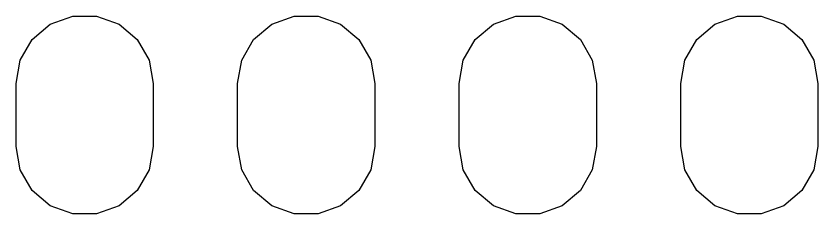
# Model space of a CAD drawing. Extents: x 94.4 to 182.1, y -155.6 to -78.6.
# Drawn here: x 150.52 to 159.71, y -108.79 to -106.52 of the extents above; entities that cross this region are included whole.
import ezdxf

# ---------------------------------------------------------------- set-up
doc = ezdxf.new("R2010")
doc.units = 0
doc.header["$MEASUREMENT"] = 0
doc.layers.add('BLACK', color=7, linetype='CONTINUOUS')

msp = doc.modelspace()

# ---------------------------------------------------------------- linework, layer by layer
at = {"layer": 'BLACK'}
for p, q in [((150.9092, -106.6118), (151.1662, -106.5188)), ((151.1662, -106.5188), (151.4402, -106.5188)), ((151.4402, -106.5188), (151.6972, -106.6118)), ((153.4492, -106.6118), (153.7062, -106.5188)), ((153.7062, -106.5188), (153.9802, -106.5188)), ((153.9802, -106.5188), (154.2372, -106.6118)), ((155.9892, -106.6118), (156.2462, -106.5188)), ((156.2462, -106.5188), (156.5202, -106.5188)), ((156.5202, -106.5188), (156.7772, -106.6118)), ((158.5292, -106.6118), (158.7862, -106.5188)), ((158.7862, -106.5188), (159.0602, -106.5188)), ((159.0602, -106.5188), (159.3172, -106.6118)), ((150.7002, -106.7878), (150.9092, -106.6118)), ((151.6972, -106.6118), (151.9062, -106.7878)), ((153.2402, -106.7878), (153.4492, -106.6118)), ((154.2372, -106.6118), (154.4462, -106.7878)), ((155.7802, -106.7878), (155.9892, -106.6118)), ((156.7772, -106.6118), (156.9862, -106.7878)), ((158.3202, -106.7878), (158.5292, -106.6118)), ((159.3172, -106.6118), (159.5262, -106.7878)), ((150.5632, -107.0248), (150.7002, -106.7878)), ((151.9062, -106.7878), (152.0432, -107.0248)), ((153.1032, -107.0248), (153.2402, -106.7878)), ((154.4462, -106.7878), (154.5832, -107.0248)), ((155.6432, -107.0248), (155.7802, -106.7878)), ((156.9862, -106.7878), (157.1232, -107.0248)), ((158.1832, -107.0248), (158.3202, -106.7878)), ((159.5262, -106.7878), (159.6632, -107.0248)), ((150.5162, -107.2938), (150.5632, -107.0248)), ((152.0432, -107.0248), (152.0902, -107.2938)), ((153.0562, -107.2938), (153.1032, -107.0248)), ((154.5832, -107.0248), (154.6302, -107.2938)), ((155.5962, -107.2938), (155.6432, -107.0248)), ((157.1232, -107.0248), (157.1702, -107.2938)), ((158.1362, -107.2938), (158.1832, -107.0248)), ((159.6632, -107.0248), (159.7102, -107.2938)), ((150.5162, -108.0138), (150.5162, -107.2938)), ((152.0902, -107.2938), (152.0902, -108.0138)), ((153.0562, -108.0138), (153.0562, -107.2938)), ((154.6302, -107.2938), (154.6302, -108.0138)), ((155.5962, -108.0138), (155.5962, -107.2938)), ((157.1702, -107.2938), (157.1702, -108.0138)), ((158.1362, -108.0138), (158.1362, -107.2938)), ((159.7102, -107.2938), (159.7102, -108.0138)), ((150.5632, -108.2828), (150.5162, -108.0138)), ((152.0902, -108.0138), (152.0432, -108.2828)), ((153.1032, -108.2828), (153.0562, -108.0138)), ((154.6302, -108.0138), (154.5832, -108.2828)), ((155.6432, -108.2828), (155.5962, -108.0138)), ((157.1702, -108.0138), (157.1232, -108.2828)), ((158.1832, -108.2828), (158.1362, -108.0138)), ((159.7102, -108.0138), (159.6632, -108.2828)), ((150.7002, -108.5198), (150.5632, -108.2828)), ((152.0432, -108.2828), (151.9062, -108.5198)), ((153.2402, -108.5198), (153.1032, -108.2828)), ((154.5832, -108.2828), (154.4462, -108.5198)), ((155.7802, -108.5198), (155.6432, -108.2828)), ((157.1232, -108.2828), (156.9862, -108.5198)), ((158.3202, -108.5198), (158.1832, -108.2828)), ((159.6632, -108.2828), (159.5262, -108.5198)), ((150.9092, -108.6958), (150.7002, -108.5198)), ((151.9062, -108.5198), (151.6972, -108.6958)), ((153.4492, -108.6958), (153.2402, -108.5198)), ((154.4462, -108.5198), (154.2372, -108.6958)), ((155.9892, -108.6958), (155.7802, -108.5198)), ((156.9862, -108.5198), (156.7772, -108.6958)), ((158.5292, -108.6958), (158.3202, -108.5198)), ((159.5262, -108.5198), (159.3172, -108.6958)), ((151.1662, -108.7888), (150.9092, -108.6958)), ((151.6972, -108.6958), (151.4402, -108.7888)), ((153.7062, -108.7888), (153.4492, -108.6958)), ((154.2372, -108.6958), (153.9802, -108.7888)), ((156.2462, -108.7888), (155.9892, -108.6958)), ((156.7772, -108.6958), (156.5202, -108.7888)), ((158.7862, -108.7888), (158.5292, -108.6958)), ((159.3172, -108.6958), (159.0602, -108.7888)), ((151.4402, -108.7888), (151.1662, -108.7888)), ((153.9802, -108.7888), (153.7062, -108.7888)), ((156.5202, -108.7888), (156.2462, -108.7888)), ((159.0602, -108.7888), (158.7862, -108.7888))]:
    msp.add_line(p, q, dxfattribs=at)

doc.saveas('drawing.dxf')
